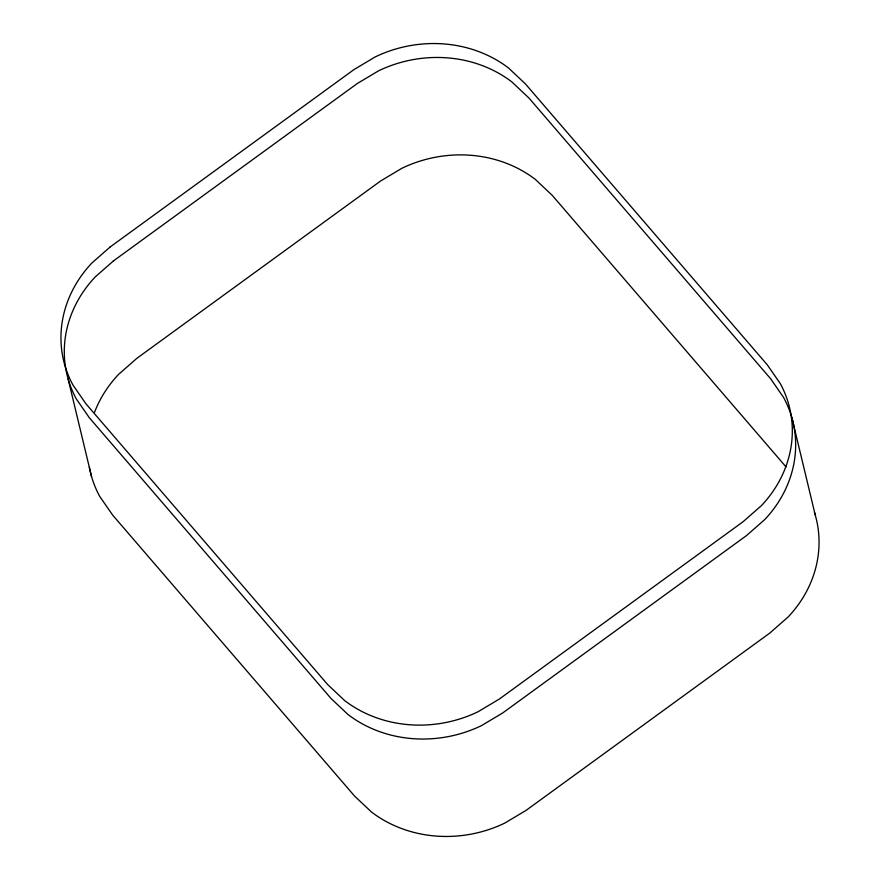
<?xml version="1.0" encoding="UTF-8"?>
<svg xmlns="http://www.w3.org/2000/svg" width="880" height="880" viewBox="0 0 880 880"><rect width="100%" height="100%" fill="white"/><g stroke="black" fill="none" stroke-linecap="round" stroke-linejoin="round"><path stroke-width="1.32" d="M785.994 466.851L552.233 195.338L535.337 179.41A121.88 109.45 -13.5 0 0 401.951 168.245L380.622 180.983L136.895 358.292L118.514 374.44A121.88 109.45 -13.5 0 0 94.479 412.489M791.824 417.472L815.21 514.888M68.134 379.027L91.52 476.454M814.429 512.325A121.88 109.45 -13.5 0 1 788.216 616.891L769.835 633.05L526.108 810.359L504.779 823.097A121.88 109.45 -13.5 0 1 371.393 811.932L354.497 795.993L112.673 515.119L99.682 496.342A121.88 109.45 -13.5 0 1 89.353 467.313M110.165 246.95L91.784 263.109A121.88 109.45 -13.5 0 0 72.952 385.011L85.943 403.788L327.767 684.662L344.663 700.59A121.88 109.45 -13.5 0 0 478.049 711.755L499.378 699.017L743.105 521.708L761.486 505.56A121.88 109.45 -13.5 0 0 780.318 383.658L767.327 364.881L525.503 84.007L508.607 68.068A121.88 109.45 -13.5 0 0 375.221 56.903L353.892 69.641L110.165 246.95M113.498 260.876L95.128 277.024A121.88 109.45 -13.5 0 0 76.296 398.926L89.287 417.703L331.111 698.577L348.007 714.505A121.88 109.45 -13.5 0 0 481.393 725.67L502.722 712.943L746.449 535.623L764.83 519.475A121.88 109.45 -13.5 0 0 783.651 397.573L770.671 378.796L528.847 97.922L511.951 81.994A121.88 109.45 -13.5 0 0 378.554 70.829L357.236 83.556L113.498 260.876"/></g></svg>
